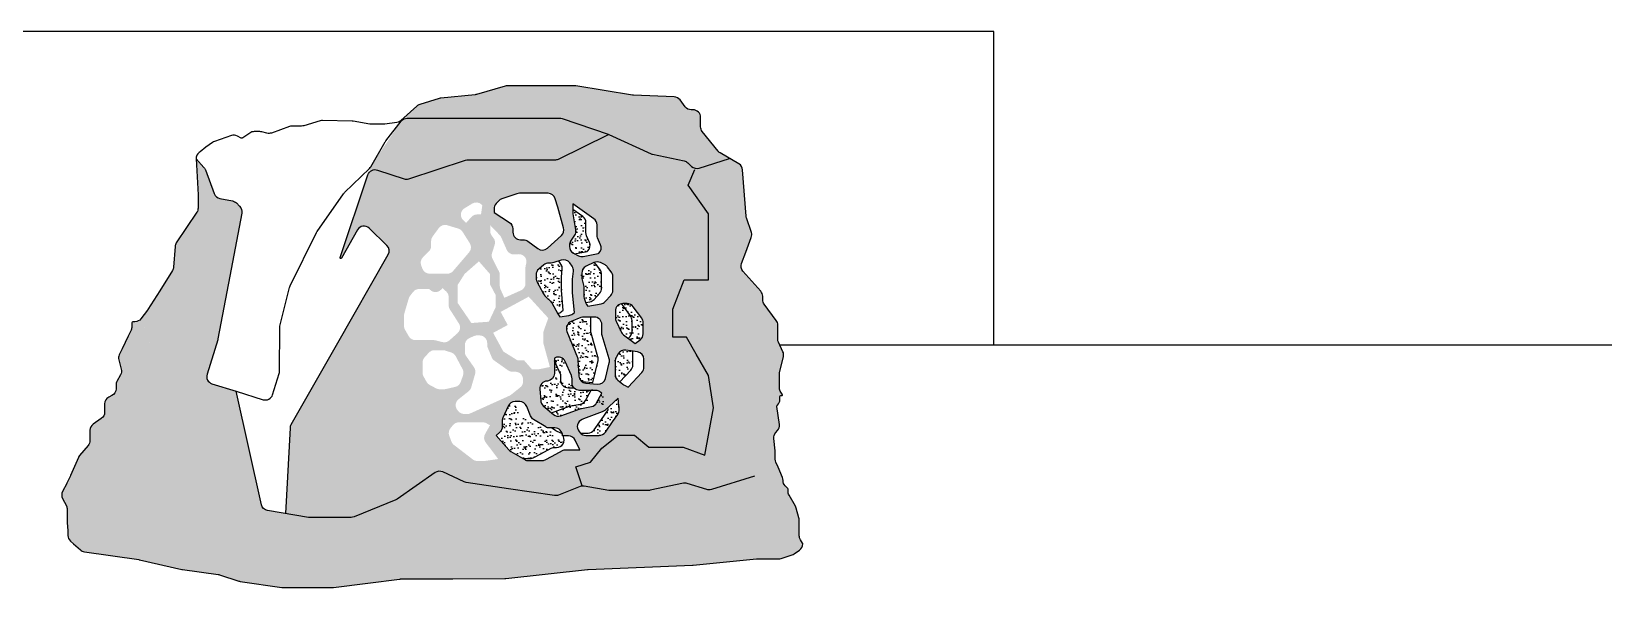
# Model space of a CAD drawing. Header units: inches. Extents: x 110042 to 357611, y 89798 to 292388.
# Drawn here: x 139844 to 172004, y 224546 to 235922 of the extents above; entities that cross this region are included whole.
import ezdxf

# ---------------------------------------------------------------- set-up
doc = ezdxf.new("R2010")
doc.units = ezdxf.units.IN
doc.header["$MEASUREMENT"] = 0
doc.layers.add('E-NOTES', color=4, linetype='Continuous')
pattern_1 = [(37.5, (-10673530.985, 3510120.15), (-1.94738563, 59.5661039), [0, -46.98949607, 0, -52.55404166, 0, -50.235481]), (7.5, (-10673530.985, 3510120.15), (54.71112864, 87.24422463), [0, -25.34959656, 0, -42.35237475, 0, -16.22992463]), (327.5, (-10673569.01, 3510120.15), (96.2710242, 0.17494479), [0, -15.45707108, 0, -55.64545587, 0, -72.64823405]), (317.5, (-10673569.01, 3510120.15), (92.9318252, 27.1325872), [0, -7.72853554, 0, -36.47868774, 0, -41.7340919])]
pattern_2 = [(37.5, (-10673530.99, 3510120.15), (-5.8421569, 178.6983117), [0, -140.9684882, 0, -157.662125, 0, -150.706443]), (7.5, (-10673530.99, 3510120.15), (164.133386, 261.732674), [0, -76.0487897, 0, -127.0571242, 0, -48.6897739]), (327.5, (-10673645.06, 3510120.15), (288.8130726, 0.5248344), [0, -46.3712132, 0, -166.9363676, 0, -217.9447022]), (317.5, (-10673645.06, 3510120.15), (278.7954755, 81.3977615), [0, -23.1856066, 0, -109.4360632, 0, -125.2022757])]

msp = doc.modelspace()

# ---------------------------------------------------------------- hatches: boundary and pattern name
at = {"layer": 'E-NOTES', "linetype": 'Continuous'}
h = msp.add_hatch(dxfattribs=at)
h.set_pattern_fill('AR-SAND', color=251, scale=30.914142)
h.set_pattern_definition(pattern_1)
h.paths.add_polyline_path([(151649, 233816), (150676, 234148), (149545, 234148), (148494, 234148), (147455, 234148), (147730, 234395, -0.108394), (147787, 234428), (148187, 234552, -0.0506), (148218, 234558), (148932, 234629), (149534, 234803, -0.070347), (149577, 234809), (150325, 234809), (150956, 234809, -0.040786), (150981, 234807), (152147, 234615), (152994, 234584, -0.228275), (153113, 234521), (153216, 234381, 0.23817), (153341, 234318), (153378, 234318, -0.414214), (153533, 234163), (153533, 233971, 0.171381), (153567, 233874), (153907, 233453), (154124, 233326), (153500, 233126, -0.393195), (153300, 233193, 0.223213), (153195, 233273), (152551, 233410, -0.054241), (152519, 233421)])
at = {"layer": 'E-NOTES', "linetype": 'Continuous', "true_color": 0x242424}
h = msp.add_hatch(dxfattribs=at)
h.set_pattern_fill('AR-SAND', color=250, scale=30.914142)
h.set_pattern_definition(pattern_1)
h.paths.add_polyline_path([(151649, 233816), (150676, 234146), (147436, 234131), (146756, 233116), (146789, 233070), (146837, 233091), (146911, 233090), (147037, 233048), (147491, 232899), (147534, 232898), (148724, 233287), (148772, 233295), (150556, 233295), (150591, 233299), (150680, 233338), (151649, 233816)])
at = {"layer": 'E-NOTES', "linetype": 'Continuous'}
h = msp.add_hatch(dxfattribs=at)
h.set_pattern_fill('AR-SAND', color=254, scale=30.914142)
h.set_pattern_definition(pattern_1)
h.paths.add_polyline_path([(140589, 225612), (140589, 225710), (140576, 225867, -0.020238), (140575, 225879), (140575, 226144, 0.119275), (140558, 226215), (140480, 226367, -0.2422), (140480, 226508), (140567, 226676), (140642, 226833), (140805, 227209, -0.074055), (140829, 227248), (141002, 227451, 0.178105), (141039, 227552), (141039, 227762, -0.246473), (141106, 227889), (141273, 228004, 0.246473), (141340, 228132), (141340, 228302, -0.282172), (141424, 228440), (141489, 228473, 0.282172), (141574, 228611), (141574, 228688, -0.126313), (141593, 228763), (141668, 228899, 0.192423), (141682, 229013), (141632, 229202, -0.17665), (141641, 229307), (141699, 229429), (141759, 229556), (141821, 229687), (141881, 229814, 0.110845), (141896, 229881), (141896, 229952, -0.507944), (141933, 229985, 0.28192), (142084, 230043), (142271, 229517), (142273, 229511, 0.019432), (142269, 229523), (142084, 230043), (142224, 230226), (142467, 230615), (142727, 231030, 0.121773), (142750, 231101), (142781, 231520, -0.129218), (142807, 231595), (143028, 231925), (143226, 232222, 0.148191), (143252, 232308), (143252, 232575), (143211, 233315), (143373, 233138, -0.096878), (143404, 233088), (143584, 232604, 0.259256), (143699, 232506), (143957, 232454, -0.145587), (144035, 232413), (144102, 232346, -0.249939), (144145, 232207), (143902, 230918), (143659, 229633, -0.028667), (143654, 229616), (143435, 228909, 0.414214), (143536, 228715), (144029, 228562), (144547, 226240, 0.305566), (144673, 226121), (145521, 225980), (146384, 225980, 0.097011), (146442, 225991), (147313, 226346), (148103, 226897, -0.266866), (148257, 226910), (148693, 226708, 0.072074), (148735, 226695), (149600, 226567), (150543, 226428, 0.130382), (150622, 226437), (151071, 226612, -0.136133), (151153, 226620), (151668, 226532), (152486, 226532), (152502, 226535, -0.052298), (152470, 226532), (151681, 226532, -0.042358), (151655, 226534), (151153, 226620, 0.136133), (151071, 226612), (150622, 226437, -0.130382), (150543, 226428), (149600, 226567), (148735, 226695, -0.072074), (148693, 226708), (148257, 226910, 0.266866), (148103, 226897), (147327, 226356, -0.055505), (147297, 226339), (146442, 225991, -0.097011), (146384, 225980), (145533, 225980, -0.041287), (145508, 225982), (145045, 226059), (145140, 227815, -0.116592), (145160, 227883), (146085, 229505), (147142, 231358, 0.341489), (147116, 231545), (146754, 231898, 0.493583), (146511, 231862), (146187, 231283, -0.911035), (146159, 231295), (146727, 232989, -0.414214), (146923, 233087), (147466, 232905, 0.16187), (147564, 232904), (148724, 233287, -0.079772), (148772, 233295), (149544, 233295), (150556, 233295, 0.115157), (150624, 233311), (151649, 233816, -0.012543), (151656, 233813), (152534, 233414), (153195, 233273, -0.138728), (153270, 233233), (153346, 233161, 0.274503), (153500, 233126), (154124, 233326), (154316, 233213, -0.246057), (154392, 233091), (154464, 232143, 0.062628), (154471, 232106), (154571, 231810, -0.173678), (154569, 231706), (154455, 231406), (154369, 231177, 0.278875), (154398, 231019), (154763, 230607, -0.183445), (154802, 230505), (154802, 230435, 0.161714), (154833, 230343), (155080, 230012, -0.161714), (155111, 229919), (155111, 229629, 0.110118), (155125, 229563), (155216, 229370, -0.170029), (155226, 229268), (155149, 228945, 0.05881), (155145, 228909), (155145, 228631, 0.157427), (155174, 228540), (155204, 228499, -0.702687), (155189, 228474, 0.461276), (155153, 228443), (155153, 228390, -0.215177), (155101, 228274, 0.253831), (155091, 228247), (155145, 227882, -0.275108), (155090, 227734, 0.259385), (155032, 227595), (155059, 227345, -0.026949), (155060, 227329), (155060, 227171, 0.10168), (155072, 227110), (155116, 227009), (155206, 226800, -0.103421), (155218, 226738, 0.200858), (155264, 226627), (155312, 226579, -0.199068), (155321, 226557), (155321, 226513, 0.131044), (155341, 226437), (155473, 226208, -0.059988), (155487, 226173), (155545, 225973, -0.070501), (155551, 225930), (155551, 225776), (155551, 225604, 0.146808), (155577, 225519), (155618, 225456, -0.146808), (155623, 225439), (155623, 225438, -0.243802), (155558, 225312), (155446, 225233, -0.07539), (155404, 225212), (155177, 225138, -0.078475), (155129, 225131), (154682, 225131), (153377, 225007, -0.013307), (153369, 225006), (151227, 224917), (149546, 224731, -0.025352), (149530, 224730), (148466, 224721, -0.002211), (148465, 224721), (147384, 224721), (146723, 224636), (146021, 224547, -0.031714), (146001, 224546), (144985, 224546, -0.035968), (144963, 224547), (144110, 224671, -0.04363), (144083, 224677), (143678, 224811), (142937, 224912, -0.022702), (142923, 224914), (142050, 225116), (140927, 225277, -0.146246), (140846, 225314), (140704, 225441), (140641, 225496, -0.215009)])
h.paths.add_polyline_path([(148964, 227136), (149124, 227136), (149391, 227175), (149134, 227517, -0.297589), (149123, 227686), (149224, 227866), (149152, 227906, 0.128938), (149076, 227926), (148834, 227926), (148588, 227926, 0.223219), (148469, 227870), (148416, 227806, 0.266417), (148390, 227654), (148434, 227535, 0.142282), (148484, 227465), (148870, 227168, 0.165566)], flags=16)
h.paths.add_polyline_path([(149648, 227330), (149935, 227163, 0.132509), (150013, 227142), (150278, 227142, 0.122566), (150351, 227160), (150495, 227236), (150707, 227348, -0.122566), (150779, 227366), (151063, 227366), (150967, 227562, 0.286094), (150828, 227648), (150707, 227648), (150707, 227672), (150706, 227674, 0.378512), (150552, 227810), (150444, 227810, -0.137703), (150363, 227832), (150116, 227983, -0.163477), (150052, 228059), (149976, 228252, 0.308117), (149832, 228350), (149727, 228350), (149727, 228350, 0.279534), (149596, 228258), (149488, 228018, 0.105408), (149475, 227955), (149475, 227836, -0.218129), (149421, 227719), (149352, 227659), (149608, 227362, 0.083215)], flags=16)
h.paths.add_polyline_path([(148742, 228093, 0.12614), (148818, 228107), (149618, 228468, 0.061401), (149651, 228487), (149841, 228638, 0.229331), (149900, 228760), (149900, 228806, 0.414214), (149746, 228960), (149685, 228960, -0.15518), (149595, 228988), (149503, 229054), (149313, 229188, -0.141229), (149260, 229255), (149179, 229449, -0.098766), (149167, 229508), (149167, 229549, 0.414214), (149013, 229703), (148939, 229703), (148939, 229702, 0.086705), (148888, 229688), (148798, 229646, 0.289957), (148710, 229506), (148710, 229367, 0.154011), (148738, 229278), (148899, 229048, -0.227649), (148920, 228916), (148839, 228638, -0.155256), (148787, 228561), (148638, 228443), (148580, 228397, 0.414214), (148555, 228180), (148580, 228148), (148581, 228148, 0.190403), (148683, 228098)], flags=16)
h.paths.add_polyline_path([(148283, 228602, 0.056486), (148317, 228606), (148515, 228651, 0.259509), (148626, 228752), (148673, 228889, 0.206567), (148664, 229011), (148522, 229279, 0.198503), (148431, 229355), (148305, 229394, 0.07555), (148259, 229401), (148087, 229401, 0.210922), (147973, 229350), (147884, 229253, 0.186957), (147844, 229149), (147844, 228941, 0.12914), (147864, 228865), (147928, 228751, 0.142864), (147990, 228691), (148122, 228620, 0.122981), (148195, 228602)], flags=16)
h.paths.add_polyline_path([(150521, 228088, 0.270689), (150675, 228060), (151069, 228203, -0.039671), (151093, 228210), (151299, 228249, 0.222368), (151406, 228326), (151515, 228525), (151451, 228560, 0.127121), (151377, 228580), (151057, 228580, -0.414214), (150902, 228734), (150902, 228820, 0.106476), (150888, 228884), (150760, 229169, 0.414214), (150555, 229246), (150544, 229241), (150544, 228925, -0.406154), (150394, 228770, 0.426635), (150244, 228605), (150261, 228372, 0.200167), (150314, 228266)], flags=16)
h.paths.add_polyline_path([(151046, 227738), (151075, 227705), (151075, 227705, 0.198928), (151185, 227659), (151457, 227659, 0.244605), (151584, 227725), (151733, 227938), (151837, 228087, 0.176707), (151865, 228189), (151844, 228417), (151571, 228169, -0.093773), (151521, 228139), (151136, 227994), (151109, 227983, 0.521161)], flags=16)
h.paths.add_polyline_path([(150084, 229008), (150211, 229008), (150449, 229058), (150316, 229544), (150316, 229776), (150416, 230058), (150244, 230246), (150016, 230496), (149647, 230296), (149442, 230185), (149587, 229917), (149289, 229756), (149496, 229375), (149791, 229191), (149924, 229191)], flags=16)
h.paths.add_polyline_path([(148392, 229601), (148559, 229749, 0.369536), (148587, 229948), (148404, 230235, -0.142978), (148379, 230319), (148379, 230486, 0.20482), (148332, 230598), (148254, 230672), (148221, 230638, -0.414214), (148003, 230633), (147981, 230653), (147773, 230653, 0.235448), (147650, 230592), (147587, 230509, 0.089485), (147562, 230460), (147473, 230158, 0.072341), (147466, 230114), (147466, 229894, 0.131859), (147487, 229817), (147564, 229684, 0.267732), (147698, 229607), (148076, 229607, -0.062614), (148114, 229602), (148251, 229567, 0.248191)], flags=16)
h.paths.add_polyline_path([(151184, 228727), (151424, 228706, 0.372362), (151588, 228824), (151663, 229142, 0.13063), (151661, 229222), (151519, 229702, -0.071926), (151513, 229746), (151513, 229924, 0.414214), (151358, 230079), (151143, 230079, 0.096345), (151085, 230067), (150883, 229986, 0.414214), (150798, 229784), (151012, 229255, -0.081336), (151023, 229206), (151043, 228872, 0.371796)], flags=16)
h.paths.add_polyline_path([(148844, 229957), (149200, 229984), (149342, 230284), (149342, 230525), (149227, 230743), (149227, 230956), (148997, 231218), (148706, 230963), (148560, 230732), (148560, 230372)], flags=16)
h.paths.add_polyline_path([(151841, 228785), (151941, 228704, 0.059764), (151973, 228684), (152051, 228647), (152332, 228948, 0.190406), (152374, 229054), (152374, 229215, 0.372445), (152242, 229368), (152106, 229388), (152003, 229403, 0.309428), (151846, 229326), (151803, 229251, 0.129502), (151783, 229175), (151783, 228905, 0.226951)], flags=16)
h.paths.add_polyline_path([(150651, 230084), (150840, 230112, 0.134935), (150916, 230145), (150950, 230173), (150915, 230577, -0.021379), (150915, 230590), (150915, 230840, -0.023163), (150915, 230854), (150930, 231015, 0.174782), (150904, 231117), (150857, 231185, 0.33589), (150680, 231244), (150527, 231193, -0.081405), (150478, 231184), (150426, 231184, 0.177824), (150326, 231148), (150222, 231060, 0.220172), (150168, 230942), (150168, 230869, 0.125581), (150187, 230795), (150228, 230719), (150319, 230552, 0.07286), (150346, 230516), (150461, 230402, -0.067228), (150487, 230369), (150615, 230146)], flags=16)
h.paths.add_polyline_path([(149518, 230473), (149634, 230525), (149858, 230625, 0.295639), (149950, 230766), (149950, 231098, -0.094305), (149960, 231155, 0.545471), (149808, 231366), (149716, 231361, -0.310623), (149567, 231453), (149453, 231711, 0.086137), (149423, 231755), (149230, 231957), (149230, 231836, 0.162424), (149261, 231743), (149296, 231696, -0.258207), (149317, 231548), (149317, 231548), (149266, 231389, 0.197922), (149275, 231272), (149409, 231010, -0.118108), (149425, 230940), (149425, 230711, 0.105638), (149439, 230648)], flags=16)
h.paths.add_polyline_path([(150687, 230622, -0.021379), (150687, 230635), (150687, 230892), (150687, 230899, 0.023163), (150687, 230885), (150687, 230629)], flags=0)
h.paths.add_polyline_path([(151953, 229718), (152197, 229537), (152297, 229615, 0.231597), (152357, 229737), (152357, 229966, 0.160237), (152327, 230057), (152155, 230291, 0.238169), (152030, 230354), (151943, 230354, 0.414214), (151788, 230199), (151788, 230060, 0.110147), (151803, 229994), (151905, 229777, 0.124176)], flags=16)
h.paths.add_polyline_path([(148351, 230966, 0.219016), (148468, 231020), (148798, 231405, 0.328635), (148811, 231588), (148664, 231822, 0.180123), (148578, 231888), (148348, 231958, 0.318828), (148178, 231901), (148050, 231727, 0.159449), (148020, 231636), (148020, 231534, -0.199071), (147975, 231424), (147851, 231301, 0.292546), (147816, 231138), (147842, 231067, 0.31438), (147987, 230966)], flags=16)
h.paths.add_polyline_path([(151222, 230299), (151495, 230348, 0.163076), (151581, 230395), (151695, 230519, 0.188686), (151737, 230624), (151737, 230909, 0.162417), (151706, 231002), (151631, 231101, 0.116406), (151577, 231146), (151486, 231192, 0.230201), (151351, 231193), (151194, 231119), (151190, 231117, 0.289985), (151101, 230978), (151101, 230886), (151141, 230706, -0.053743), (151144, 230673), (151144, 230517, 0.081849), (151152, 230468), (151192, 230350)], flags=16)
h.paths.add_polyline_path([(150399, 231489), (150684, 231746, 0.285862), (150729, 231903), (150609, 232326), (150560, 232498, 0.335162), (150411, 232611), (150213, 232611), (149826, 232611, 0.082635), (149776, 232602), (149467, 232497, 0.119632), (149405, 232457), (149349, 232399, 0.19355), (149306, 232292), (149306, 232219), (149621, 232015, -0.2544), (149692, 231885), (149692, 231815, 0.414214), (149846, 231661), (149907, 231661, -0.16028), (149998, 231630), (150203, 231479, 0.356547)], flags=16)
h.paths.add_polyline_path([(151033, 231332, 0.167213), (151132, 231318), (151440, 231377), (151450, 231386, 0.31591), (151486, 231560), (151426, 231699, -0.102278), (151414, 231760), (151414, 231964, 0.242629), (151349, 232090), (150919, 232396), (150919, 232201), (150975, 231861, -0.186768), (150951, 231752), (150874, 231633, 0.145375), (150849, 231549), (150849, 231521, 0.281129), (150933, 231383)], flags=16)
h.paths.add_polyline_path([(148736, 232006), (148844, 232127, -0.213142), (148959, 232178), (149040, 232178), (149067, 232364), (149056, 232376, 0.353404), (148863, 232402), (148702, 232304, 0.502872), (148680, 232057)], flags=16)
h = msp.add_hatch(dxfattribs=at)
h.set_pattern_fill('AR-SAND', color=250, scale=92.742426)
h.set_pattern_definition(pattern_2)
h.paths.add_polyline_path([(151258, 231605, -0.343686), (151211, 231422), (150958, 231373, -0.328584), (150849, 231521, -0.192911), (150874, 231633), (150951, 231752, 0.186768), (150975, 231861), (150921, 232189, -0.135582), (150930, 232271), (151121, 232135, -0.242629), (151186, 232009), (151186, 231774)])
h = msp.add_hatch(dxfattribs=at)
h.set_pattern_fill('AR-SAND', color=250, scale=92.742426)
h.set_pattern_definition(pattern_2)
h.paths.add_polyline_path([(150687, 230629), (150721, 230228, -0.225604), (150609, 230157), (150476, 230388), (150346, 230516, -0.07286), (150319, 230552), (150228, 230719), (150187, 230795, -0.125581), (150168, 230869, -0.363777), (150222, 231060), (150326, 231148, -0.224654), (150452, 231187, 0.123478), (150527, 231193), (150631, 231228), (150676, 231162, -0.174782), (150702, 231060), (150687, 230892)])
h = msp.add_hatch(dxfattribs=at)
h.set_pattern_fill('AR-SAND', color=250, scale=92.742426)
h.set_pattern_definition(pattern_2)
h.paths.add_polyline_path([(151508, 230669, -0.188686), (151467, 230564), (151353, 230440, -0.163076), (151267, 230393), (151183, 230378), (151152, 230468, -0.081849), (151144, 230517), (151144, 230690), (151105, 230870, -0.053743), (151101, 230903, -0.452608), (151190, 231117), (151348, 231192, -0.223768), (151430, 231089, -0.270347), (151508, 230954)])
h = msp.add_hatch(dxfattribs=at)
h.set_pattern_fill('AR-SAND', color=250, scale=92.742426)
h.set_pattern_definition(pattern_2)
h.paths.add_polyline_path([(151915, 230351, 0.362652), (151788, 230199), (151788, 230025), (151922, 229741), (152197, 229537), (152357, 229661), (152357, 230016), (152155, 230291, 0.238169), (152030, 230354), (151913, 230354)])
h = msp.add_hatch(dxfattribs=at)
h.set_pattern_fill('AR-SAND', color=250, scale=92.742426)
h.set_pattern_definition(pattern_2)
h.paths.add_polyline_path([(151433, 229267, -0.13063), (151435, 229188), (151329, 228739), (151102, 228759, -0.214395), (151043, 228872), (151021, 229231), (150798, 229784, -0.414214), (150883, 229986), (151085, 230067, -0.096345), (151143, 230079), (151285, 230079), (151285, 229769)])
h = msp.add_hatch(dxfattribs=at)
h.set_pattern_fill('AR-SAND', color=250, scale=92.742426)
h.set_pattern_definition(pattern_2)
h.paths.add_polyline_path([(151830, 229286, -0.389265), (152003, 229403), (152146, 229382), (152146, 229099, -0.190406), (152104, 228993), (151885, 228760, -0.316411), (151783, 228905), (151783, 229175, -0.202626)])
h = msp.add_hatch(dxfattribs=at)
h.set_pattern_fill('AR-SAND', color=250, scale=92.742426)
h.set_pattern_definition(pattern_2)
h.paths.add_polyline_path([(150590, 228029), (151069, 228203, -0.47322), (151288, 228298, -0.950784), (151451, 228560, -0.952598), (151351, 228227), (151515, 228525), (151322, 228632), (151293, 228580), (151057, 228580), (150998, 228591, -0.303557), (150902, 228734, -0.988751), (150712, 228983, 0.892905), (150555, 229246), (150523, 229232), (150544, 229187), (150544, 228925, -0.406154), (150394, 228770, 0.426635), (150244, 228605), (150265, 228308)])
h = msp.add_hatch(dxfattribs=at)
h.set_pattern_fill('AR-SAND', color=250, scale=92.742426)
h.set_pattern_definition(pattern_2)
h.paths.add_polyline_path([(149421, 227719, 0.218129), (149475, 227836), (149475, 227955, -0.105408), (149488, 228018), (149596, 228258, -0.279534), (149727, 228350), (149824, 228104, 0.163477), (149888, 228029), (150135, 227878, 0.137703), (150216, 227855), (150326, 227855), (150363, 227832, 0.137703), (150444, 227810), (150479, 227810), (150572, 227750, 0.041024), (150595, 227738), (150696, 227694), (150706, 227674, -0.042102), (150707, 227648), (150719, 227648), (150725, 227634, -0.555096), (150587, 227412), (150551, 227412, 0.122566), (150478, 227394), (150267, 227282), (150123, 227205, -0.122566), (150050, 227187), (149893, 227187), (149648, 227330, -0.083215), (149608, 227362), (149352, 227659)])
h = msp.add_hatch(dxfattribs=at)
h.set_pattern_fill('AR-SAND', color=250, scale=92.742426)
h.set_pattern_definition(pattern_2)
h.paths.add_polyline_path([(151356, 227771), (151505, 227983), (151641, 228178), (151637, 228229), (151844, 228417), (151865, 228189, -0.176707), (151837, 228087), (151733, 227938), (151584, 227725, -0.244605), (151457, 227659), (151229, 227705, 0.244605)])

# ---------------------------------------------------------------- linework, layer by layer
at = {"color": 5}
for p, q in [((159531, 235922), (135919, 235922)), ((159531, 229500), (159531, 235922)), ((176340, 229504), (155164, 229504))]:
    msp.add_line(p, q, dxfattribs=at)
at = {"layer": 'E-NOTES', "color": 250, "linetype": 'Continuous', "elevation": 699}
for points in [[(155446, 225233), (155558, 225312, 0.243802), (155623, 225438), (155623, 225439, 0.146808), (155618, 225456), (155577, 225519, -0.146808), (155551, 225604), (155551, 225930, 0.070501), (155545, 225973), (155487, 226173, 0.059988), (155473, 226208), (155341, 226437, -0.131044), (155321, 226513), (155321, 226557, 0.199068), (155312, 226579), (155264, 226627, -0.199068), (155218, 226737), (155218, 226739, 0.10168), (155206, 226800), (155116, 227009), (155072, 227110, -0.10168), (155060, 227171), (155060, 227329, 0.026949), (155059, 227345), (155032, 227595, -0.2121), (155070, 227715), (155108, 227757, 0.222377), (155145, 227882), (155091, 228247, -0.242663), (155100, 228273), (155106, 228279, 0.204069), (155153, 228390), (155153, 228443, -0.414214), (155184, 228474), (155192, 228474, 0.611517), (155204, 228499), (155174, 228540, -0.157427), (155145, 228631), (155145, 228909, -0.05881), (155149, 228945), (155226, 229268, 0.170029), (155216, 229370), (155125, 229563, -0.110118), (155111, 229629), (155111, 229919, 0.161714), (155080, 230012), (154833, 230343, -0.161714), (154802, 230435), (154802, 230505, 0.183445), (154763, 230607), (154398, 231019, -0.278875), (154369, 231177), (154455, 231406), (154569, 231706, 0.173678), (154571, 231810), (154471, 232106, -0.062628), (154464, 232143), (154392, 233091, 0.246057), (154316, 233213), (153931, 233438, -0.090657), (153889, 233475), (153567, 233874, -0.171381), (153533, 233971), (153533, 234163, 0.414214), (153378, 234318), (153341, 234318, -0.23817), (153216, 234381), (153113, 234521, 0.228275), (152994, 234584), (152157, 234615, -0.031389), (152137, 234617), (150981, 234807, 0.040786), (150956, 234809), (149577, 234809, 0.070347), (149534, 234803), (148945, 234633, -0.045536), (148918, 234628), (148218, 234558, 0.0506), (148187, 234552), (147787, 234428, 0.108394), (147730, 234395), (147402, 234101, -0.148897), (147321, 234062), (147073, 234027, -0.03546), (147051, 234025), (146788, 234025, -0.040965), (146763, 234028), (146423, 234084, 0.03473), (146402, 234086), (145800, 234101, 0.07917), (145752, 234094), (145415, 233993, -0.072908), (145371, 233987), (145172, 233987, 0.086979), (145120, 233978), (144752, 233844, -0.15188), (144660, 233840), (144556, 233867, 0.064055), (144517, 233872), (144401, 233872, 0.155622), (144311, 233844), (144229, 233785), (144169, 233743, -0.279783), (144137, 233741), (144056, 233782, 0.202904), (143936, 233791), (143587, 233673, 0.078406), (143545, 233650), (143414, 233553), (143292, 233462), (143273, 233448, 0.25168), (143211, 233315), (143252, 232579, -0.01387), (143252, 232571), (143252, 232308, -0.148191), (143226, 232222), (142807, 231595, 0.129218), (142781, 231520), (142750, 231101, -0.121773), (142727, 231030), (142467, 230615), (142227, 230232, -0.023541), (142219, 230220), (142084, 230043, -0.233481), (141961, 229983), (141927, 229983, 0.414214), (141896, 229952), (141896, 229881, -0.110845), (141881, 229814), (141821, 229687), (141759, 229556), (141699, 229429), (141641, 229307, 0.17665), (141632, 229202), (141682, 229013, -0.192423), (141668, 228899), (141593, 228763, 0.126313), (141574, 228688), (141574, 228611, -0.282172), (141489, 228473), (141424, 228440, 0.282172), (141340, 228302), (141340, 228132, -0.246473), (141273, 228004), (141106, 227889, 0.246473), (141039, 227762), (141039, 227552, -0.178105), (141002, 227451), (140829, 227248, 0.074055), (140805, 227209), (140643, 226836, -0.009205), (140641, 226831), (140568, 226678, -0.007368), (140566, 226674), (140480, 226508, 0.2422), (140480, 226367), (140558, 226215, -0.119275), (140575, 226144), (140575, 225879, 0.020238), (140576, 225867), (140588, 225716, -0.020238), (140589, 225704), (140589, 225612, 0.215009), (140641, 225496), (140704, 225441), (140846, 225314, 0.146246), (140927, 225277), (142043, 225117, -0.020978), (142056, 225114), (142923, 224914, 0.022702), (142937, 224912), (143664, 224812, -0.045612), (143691, 224806), (144083, 224677, 0.04363), (144110, 224671), (144963, 224547, 0.035968), (144985, 224546), (146001, 224546, 0.031714), (146021, 224547), (146723, 224636), (147374, 224719, -0.031714), (147393, 224721), (148465, 224721, 0.002211), (148466, 224721), (149530, 224730, 0.025352), (149546, 224731), (151221, 224916, -0.017155), (151232, 224917), (153369, 225006, 0.013307), (153377, 225007), (154674, 225130, -0.023715), (154689, 225131), (155129, 225131, 0.078475), (155177, 225138), (155404, 225212, 0.07539)], [(150399, 231489), (150684, 231746, 0.285862), (150729, 231903), (150609, 232326), (150560, 232498, 0.335162), (150411, 232611), (149826, 232611, 0.082635), (149776, 232602), (149467, 232497, 0.119632), (149405, 232457), (149349, 232399, 0.19355), (149306, 232292), (149306, 232219), (149621, 232015, -0.2544), (149692, 231885), (149692, 231815, 0.414214), (149846, 231661), (149907, 231661, -0.16028), (149998, 231630), (150203, 231479, 0.356547)], [(151440, 231377), (151450, 231386, 0.31591), (151486, 231560), (151426, 231699, -0.102278), (151414, 231760), (151414, 231964, 0.242629), (151349, 232090), (150919, 232396), (150919, 232214, 0.040298), (150921, 232189), (150975, 231861, -0.186768), (150951, 231752), (150874, 231633, 0.145375), (150849, 231549), (150849, 231521, 0.281129), (150933, 231383), (151033, 231332, 0.167213), (151132, 231318)], [(150904, 231117), (150857, 231185, 0.33589), (150680, 231244), (150527, 231193, -0.081405), (150478, 231184), (150426, 231184, 0.177824), (150326, 231148), (150222, 231060, 0.220172), (150168, 230942), (150168, 230869, 0.125581), (150187, 230795), (150228, 230719), (150319, 230552, 0.07286), (150346, 230516), (150461, 230402, -0.067228), (150487, 230369), (150615, 230146), (150651, 230084), (150840, 230112, 0.134935), (150916, 230145), (150950, 230173), (150915, 230577, -0.021379), (150915, 230590), (150915, 230840, -0.023163), (150915, 230854), (150930, 231015, 0.174782)], [(151222, 230299), (151495, 230348, 0.163076), (151581, 230395), (151695, 230519, 0.188686), (151737, 230624), (151737, 230909, 0.162417), (151706, 231002), (151631, 231101, 0.116406), (151577, 231146), (151486, 231192, 0.230201), (151351, 231193), (151194, 231119), (151190, 231117, 0.289985), (151101, 230978), (151101, 230903, 0.053743), (151105, 230870), (151141, 230706, -0.053743), (151144, 230673), (151144, 230517, 0.081849), (151152, 230468), (151187, 230365, 0.051914), (151200, 230336)], [(151588, 228824), (151663, 229142, 0.13063), (151661, 229222), (151519, 229702, -0.071926), (151513, 229746), (151513, 229924, 0.414214), (151358, 230079), (151143, 230079, 0.096345), (151085, 230067), (150883, 229986, 0.414214), (150798, 229784), (151012, 229255, -0.081336), (151023, 229206), (151043, 228872, 0.371796), (151184, 228727), (151424, 228706, 0.372362)], [(152051, 228647), (152332, 228948, 0.190406), (152374, 229054), (152374, 229215, 0.372445), (152242, 229368), (152106, 229388), (152003, 229403, 0.309428), (151846, 229326), (151803, 229251, 0.129502), (151783, 229175), (151783, 228905, 0.226951), (151841, 228785), (151941, 228704, 0.059764), (151973, 228684)], [(151406, 228326), (151515, 228525), (151451, 228560, 0.127121), (151377, 228580), (151057, 228580, -0.414214), (150902, 228734), (150902, 228820, 0.106476), (150888, 228884), (150760, 229169, 0.414214), (150555, 229246), (150544, 229241), (150544, 228925, -0.393409), (150400, 228771), (150387, 228770, 0.414214), (150244, 228605), (150261, 228372, 0.200167), (150314, 228266), (150521, 228088, 0.270689), (150675, 228060), (151069, 228203, -0.039671), (151093, 228210), (151299, 228249, 0.222368)], [(151844, 228417), (151571, 228169, -0.093773), (151521, 228139), (151136, 227994), (151109, 227983, 0.521161), (151046, 227738), (151068, 227713, 0.217989), (151185, 227659), (151457, 227659, 0.244605), (151584, 227725), (151733, 227938), (151837, 228087, 0.176707), (151865, 228189)]]:
    msp.add_lwpolyline(points, format="xyb", close=True, dxfattribs=at)
for points in [[(143211, 233315), (143373, 233138, -0.096878), (143404, 233088), (143584, 232604, 0.259256), (143699, 232506), (143957, 232454, -0.145587), (144035, 232413), (144102, 232346, -0.249939), (144145, 232207), (143902, 230918), (143659, 229633, -0.028667), (143654, 229616), (143435, 228909, 0.414214), (143536, 228715), (144029, 228562), (144585, 228389, 0.414214), (144778, 228491), (144913, 228925, 0.074759), (144920, 228971), (144923, 229856, -0.060629), (144927, 229893), (145125, 230684, -0.05337), (145137, 230715), (145678, 231811, -0.038216), (145690, 231832), (146230, 232603, -0.047446), (146249, 232625), (146761, 233121, 0.070032), (146787, 233155), (147079, 233664, -0.035344), (147091, 233682), (147409, 234089, -0.231048), (147531, 234148), (150651, 234148, -0.082359), (150700, 234140), (151642, 233819, -0.024546), (151656, 233813), (152519, 233421, 0.054241), (152551, 233410), (153195, 233273, -0.138728), (153270, 233233), (153346, 233161, 0.274503), (153500, 233126), (154124, 233326)], [(145045, 226059), (145140, 227815, -0.116592), (145160, 227883), (146085, 229505), (147142, 231358, 0.341489), (147116, 231545), (146754, 231898, 0.493583), (146511, 231862), (146187, 231283, -0.911035), (146159, 231295), (146727, 232989, -0.414214), (146923, 233087), (147466, 232905, 0.16187), (147564, 232904), (148724, 233287, -0.079772), (148772, 233295), (150556, 233295, 0.115157), (150624, 233311), (151649, 233816)], [(151212, 231422), (151222, 231432, 0.31591), (151258, 231605), (151198, 231744, -0.102278), (151186, 231806), (151186, 232009, 0.242629), (151121, 232135), (150919, 232279)], [(150609, 230157), (150612, 230158, 0.134935), (150687, 230190), (150722, 230218), (150687, 230622, -0.021379), (150687, 230635), (150687, 230885, -0.023163), (150687, 230899), (150702, 231060, 0.174782), (150676, 231162), (150631, 231228)], [(151183, 230378), (151267, 230393, 0.163076), (151353, 230440), (151467, 230564, 0.188686), (151508, 230669), (151508, 230954, 0.162417), (151477, 231047), (151403, 231146, 0.116406), (151349, 231192), (151348, 231192)], [(152197, 229537), (152297, 229615, 0.231597), (152357, 229737), (152357, 229966, 0.160237), (152327, 230057), (152155, 230291, 0.238169), (152030, 230354), (151943, 230354, 0.414214), (151788, 230199), (151788, 230060, 0.110147), (151803, 229994), (151905, 229777, 0.124176), (151953, 229718), (152197, 229537)], [(152050, 229646), (152069, 229660, 0.231597), (152129, 229782), (152129, 230011, 0.160237), (152099, 230103), (151913, 230354)], [(151329, 228739), (151435, 229188, 0.13063), (151433, 229267), (151291, 229747, -0.071926), (151285, 229791), (151285, 230079)], [(151880, 228753), (152104, 228993, 0.190406), (152146, 229099), (152146, 229382)], [(150947, 228625), (150829, 228625, -0.414214), (150674, 228780), (150674, 228899), (150544, 229187)], [(154635, 226823), (153752, 226551, -0.150728), (153661, 226551), (153258, 226676, 0.127844), (153180, 226679), (152502, 226535, -0.052298), (152470, 226532), (151681, 226532, -0.042358), (151655, 226534), (151153, 226620, 0.136133), (151071, 226612), (150622, 226437, -0.130382), (150543, 226428), (149600, 226567), (148735, 226695, -0.072074), (148693, 226708), (148257, 226910, 0.266866), (148103, 226897), (147327, 226356, -0.055505), (147297, 226339), (146442, 225991, -0.097011), (146384, 225980), (145533, 225980, -0.041287), (145508, 225982), (144673, 226121, -0.305566), (144547, 226240), (144029, 228562)], [(151064, 227364), (150967, 227562, 0.286094), (150828, 227648), (150707, 227648), (150707, 227655, 0.414214), (150552, 227810), (150444, 227810, -0.137703), (150363, 227832), (150116, 227983, -0.163477), (150052, 228059), (149976, 228252, 0.308117), (149832, 228350), (149737, 228350, 0.295887), (149596, 228258), (149488, 228018, 0.105408), (149475, 227955), (149475, 227836, -0.218129), (149421, 227719), (149352, 227659), (149608, 227362, 0.083215), (149648, 227330), (149935, 227163, 0.132509), (150013, 227142), (150278, 227142, 0.122566), (150351, 227160), (150495, 227236), (150707, 227348, -0.122566), (150779, 227366), (151063, 227366)], [(150485, 228119), (150852, 228253), (151071, 228295, 0.222368), (151177, 228372), (151287, 228570), (151270, 228580)], [(151075, 227705), (151229, 227705, 0.244605), (151356, 227771), (151505, 227983), (151641, 228178), (151637, 228229)], [(150707, 227672), (150696, 227694), (150595, 227738, -0.041024), (150572, 227750), (150479, 227810)], [(149893, 227187), (150050, 227187, 0.122566), (150123, 227205), (150267, 227282), (150478, 227394, -0.122566), (150551, 227412), (150587, 227412, 0.555096), (150725, 227634), (150719, 227648)]]:
    msp.add_lwpolyline(points, format="xyb", dxfattribs=at)
for points in [[(151111, 226627), (150983, 227013), (151278, 227111), (151511, 227399), (151846, 227663), (152181, 227663), (152471, 227419), (153177, 227419), (153621, 227257), (153798, 228221), (153692, 228883), (153443, 229319), (153242, 229671), (152963, 229671), (152963, 230241), (153197, 230839), (153691, 230839), (153691, 232193), (153275, 232777), (153412, 233098)], [(150954, 231373), (151212, 231422)], [(151102, 228759), (151329, 228739)]]:
    msp.add_lwpolyline(points, dxfattribs=at)

doc.saveas('drawing.dxf')
